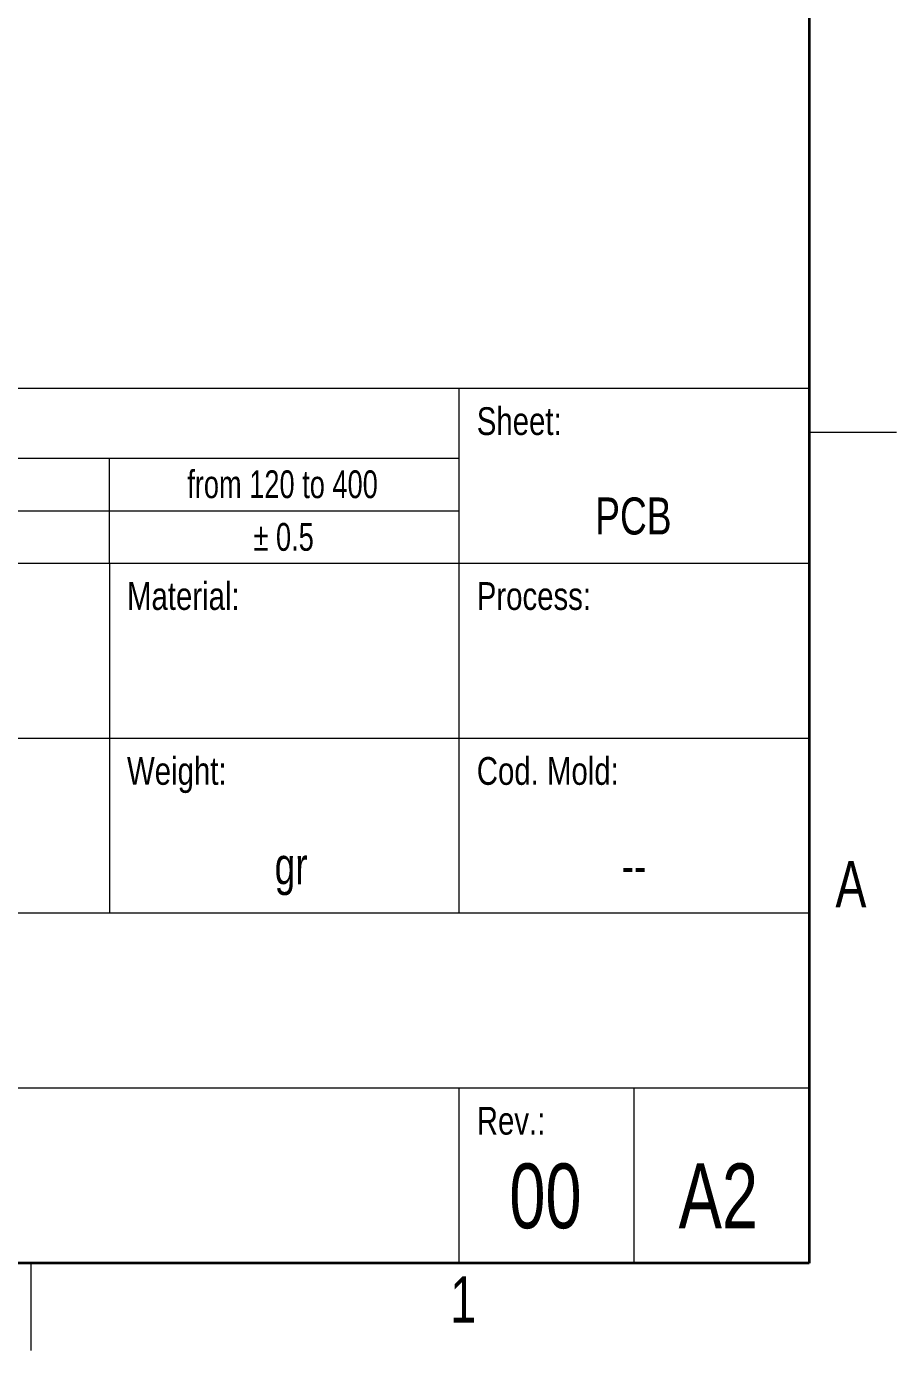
# Paper-space layout 'PCB' of a CAD drawing. Header units: millimetres. Extents: x 0 to 594, y 0 to 420.
# Drawn here: x 544.3 to 594, y 0 to 75.7 of the extents above; entities that cross this region are included whole.
import ezdxf

# ---------------------------------------------------------------- set-up
doc = ezdxf.new("R2010")
doc.units = ezdxf.units.MM
doc.linetypes.add('SLD-Solido', pattern=[0])
doc.layers.add('FORMAT', color=7, linetype='SLD-Solido', lineweight=35)
doc.styles.add('SLDTEXTSTYLE0', font='TXT', dxfattribs={"width": 0.75})
doc.styles.add('SLDTEXTSTYLE2', font='TXT', dxfattribs={"width": 0.791139})
doc.styles.add('SLDTEXTSTYLE4', font='TXT', dxfattribs={"width": 0.732911})

psp = doc.layouts.new('PCB')

# ---------------------------------------------------------------- linework, layer by layer
at = {"color": 7, "linetype": 'SLD-Solido', "lineweight": 35}
for p, q in [((589, 415), (589, 5)), ((589, 5), (5, 5))]:
    psp.add_line(p, q, dxfattribs=at)
at = {"color": 7, "linetype": 'SLD-Solido', "lineweight": 18}
for p, q in [((589, 55), (469, 55)), ((569, 25), (569, 55)), ((589, 52.5), (594, 52.5)), ((569, 51), (469, 51)), ((549, 45), (549, 51)), ((469, 48), (569, 48)), ((589, 45), (469, 45)), ((549, 45), (549, 25)), ((589, 35), (469, 35)), ((589, 25), (469, 25)), ((589, 15), (509, 15)), ((569, 5), (569, 15)), ((579, 5), (579, 15)), ((544.5, 5), (544.5, 0))]:
    psp.add_line(p, q, dxfattribs=at)

# ---------------------------------------------------------------- texts
at = {"color": 7, "linetype": 'Continuous', "lineweight": 0, "char_height": 2.646, "attachment_point": 2, "style": 'SLDTEXTSTYLE0'}
for s, insert in [('A', (591.393, 27.987)), ('1', (569.223, 4.237))]:
    psp.add_mtext(s, dxfattribs=dict(at, insert=insert))
at = {"layer": 'FORMAT'}
for s, insert, char_height, attachment_point, style in [('Sheet:', (570, 53.93), 1.5875, 1, 'SLDTEXTSTYLE2'), ('from 120 to 400', (558.893, 50.321), 1.5875, 2, 'SLDTEXTSTYLE4'), ('PCB', (578.954, 48.771), 2.1167, 2, 'SLDTEXTSTYLE0'), ('± 0.5', (558.957, 47.311), 1.5875, 2, 'SLDTEXTSTYLE4'), ('Material:', (550, 43.93), 1.5875, 1, 'SLDTEXTSTYLE2'), ('Process:', (570, 43.93), 1.5875, 1, 'SLDTEXTSTYLE2'), ('Weight:', (550, 33.93), 1.5875, 1, 'SLDTEXTSTYLE2'), ('Cod. Mold:', (570, 33.93), 1.5875, 1, 'SLDTEXTSTYLE2'), ('gr', (559.386, 28.771), 2.1167, 2, 'SLDTEXTSTYLE0'), ('--', (578.989, 28.771), 2.1167, 2, 'SLDTEXTSTYLE0'), ('Rev.:', (570, 13.93), 1.5875, 1, 'SLDTEXTSTYLE2'), ('00', (573.925, 10.693), 3.7042, 2, 'SLDTEXTSTYLE0'), ('A2', (583.813, 10.693), 3.7042, 2, 'SLDTEXTSTYLE0')]:
    psp.add_mtext(s, dxfattribs=dict(at, insert=insert, char_height=char_height, attachment_point=attachment_point, style=style))

doc.saveas('drawing.dxf')
